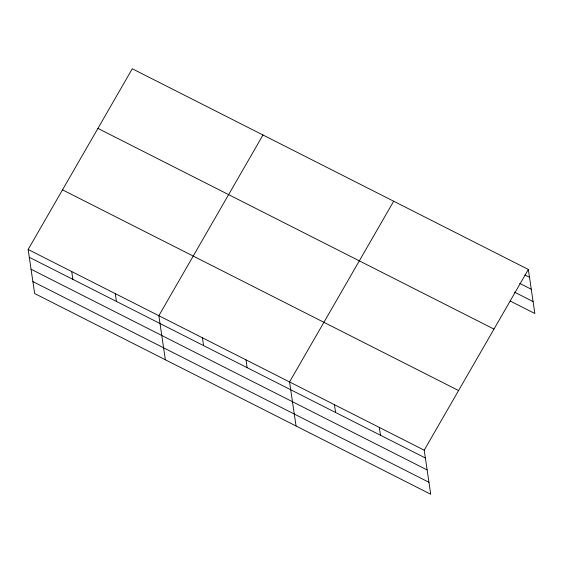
<?xml version="1.0" encoding="UTF-8"?>
<svg xmlns="http://www.w3.org/2000/svg" width="563" height="563" viewBox="0 0 563 563"><rect width="100%" height="100%" fill="white"/><g stroke="black" fill="none" stroke-linecap="round" stroke-linejoin="round"><path stroke-width="0.84" d="M528.347 269.459L424.213 450.182L430.716 494.237L34.653 293.541L28.15 249.479L132.284 68.763L528.347 269.459L534.85 313.521L510.085 300.973M262.984 134.993L158.85 315.709L165.353 359.771M393.685 201.223L289.551 381.939L296.054 426.001M524.857 274.913L529.494 277.27M519.656 283.351L531.261 289.234M514.512 292.148L533.084 301.557M97.92 128.399L493.983 329.102M62.514 189.844L458.578 390.546M28.15 249.479L424.213 450.182M29.304 257.291L425.361 457.986M31.071 269.248L427.127 469.95M32.886 281.577L428.95 482.28M379.321 427.437L380.475 435.241M334.436 404.691L335.59 412.496M245.982 359.863L247.136 367.674M202.42 337.786L203.567 345.598M115.281 293.633L116.435 301.444M71.719 271.556L72.866 279.368"/></g></svg>
